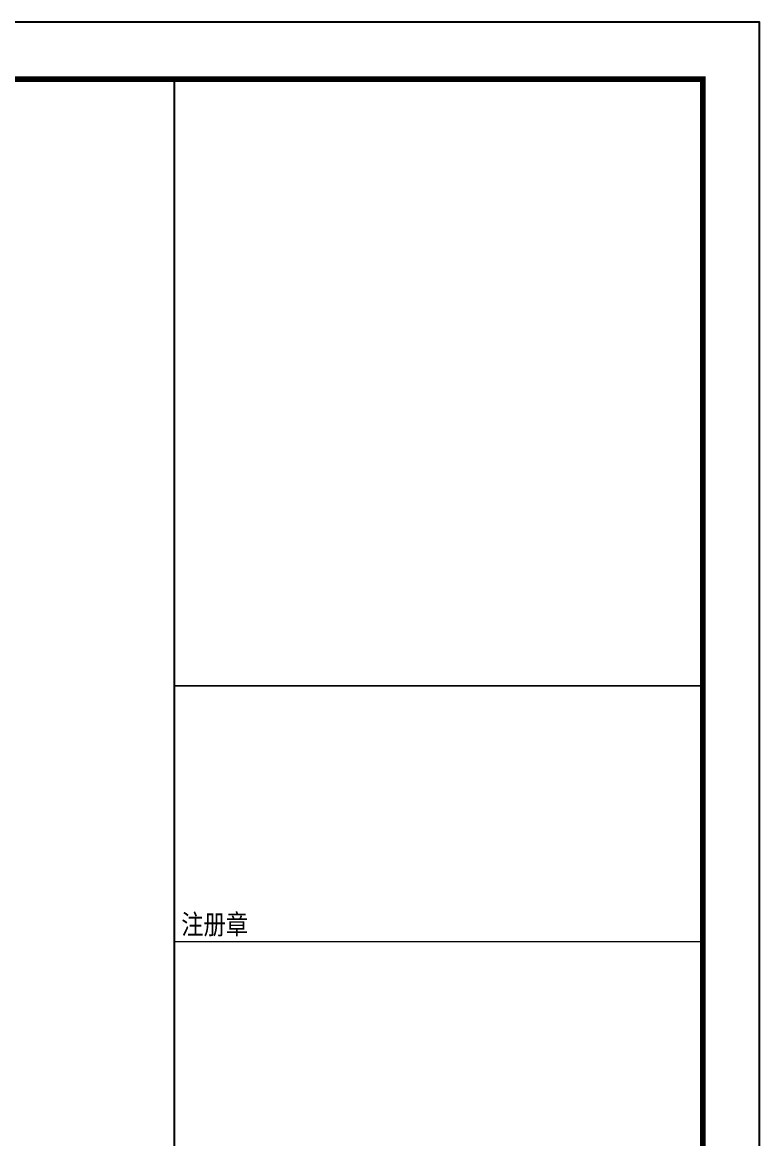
# Model space of a CAD drawing. Extents: x 95752 to 843522, y -411933 to 75567.
# Drawn here: x 256355 to 269324, y -324177 to -304529 of the extents above; entities that cross this region are included whole.
import ezdxf

# ---------------------------------------------------------------- set-up
doc = ezdxf.new("R2010")
doc.units = 0
doc.header["$LTSCALE"] = 1000
doc.header["$MEASUREMENT"] = 0
doc.layers.add('14', color=2, linetype='Continuous', lineweight=20)
doc.layers.add('_0', color=7, linetype='Continuous')
doc.layers.add('PUB_TITLE', color=4, linetype='Continuous')
doc.styles.add('宋体', font='SimSun.ttf')

# ---------------------------------------------------------------- blocks, each defined once
blk = doc.blocks.new('弘吉车间2')
at = {"layer": '14'}
for p, q in [((-9300, 29320), (-9300, 0)), ((-9300, 29320), (0, 29320)), ((-9300, 24820), (0, 24820))]:
    blk.add_line(p, q, dxfattribs=at)
blk.add_lwpolyline([(-9300, 0), (0, 0), (0, 29320), (-9300, 29320)], close=True, dxfattribs=at)
at = {"layer": '14', "style": '宋体', "width": 0.82}
blk.add_text('注册章', height=350, dxfattribs=at).set_placement((-9173, 24949))

msp = doc.modelspace()

# ---------------------------------------------------------------- linework, layer by layer
at = {"layer": '_0', "color": 2}
msp.add_lwpolyline([(259023.7, -345528.6), (268323.7, -345528.6), (268323.7, -305528.6), (259023.7, -305528.6)], close=True, dxfattribs=at)
at = {"layer": 'PUB_TITLE'}
msp.add_lwpolyline([(195023.7, -346528.6), (269323.7, -346528.6), (269323.7, -304528.6), (195023.7, -304528.6)], close=True, dxfattribs=at)
at = {"layer": 'PUB_TITLE', "const_width": 100}
msp.add_lwpolyline([(197523.7, -345528.6), (268323.7, -345528.6), (268323.7, -305528.6), (197523.7, -305528.6)], close=True, dxfattribs=at)

# ---------------------------------------------------------------- block references
at = {"layer": '_0'}
msp.add_blockref('弘吉车间2', (268323.7, -345528.6), dxfattribs=at)

doc.saveas('drawing.dxf')
